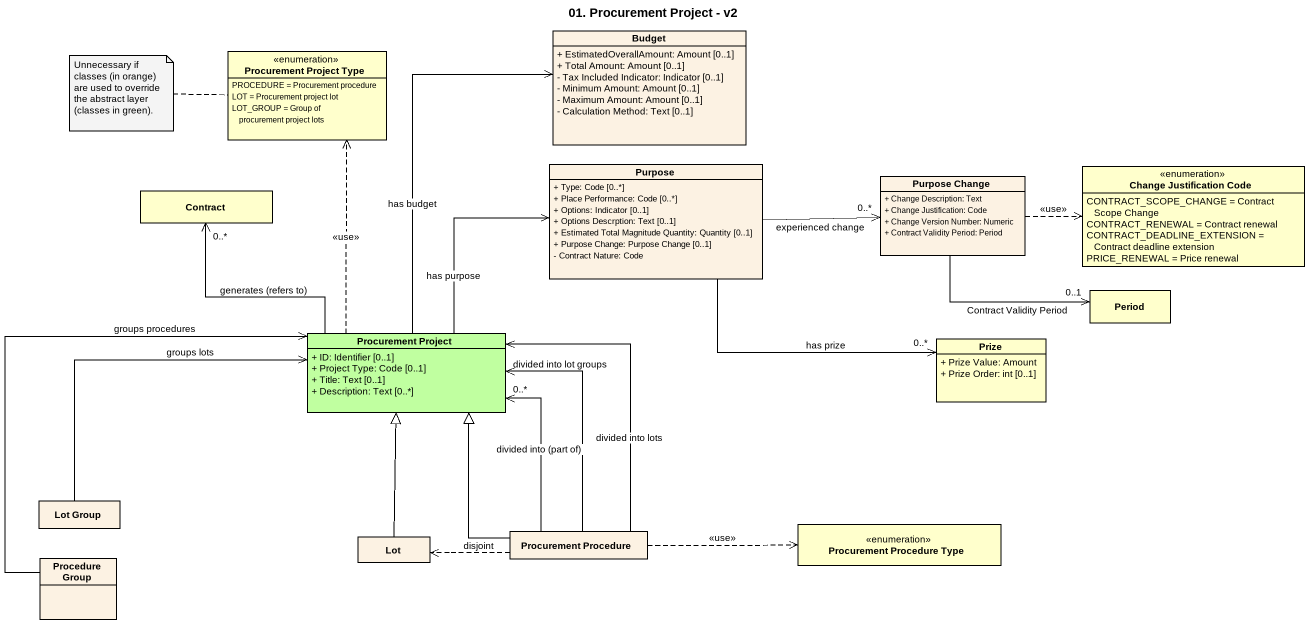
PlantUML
@startuml
title 01. Procurement Project - v2
hide circle
hide empty members
skinparam classAttributeIconSize 0
class Budget #FCF2E3 {
  + EstimatedOverallAmount: Amount [0..1]
  + Total Amount: Amount [0..1]
  - Tax Included Indicator: Indicator [0..1]
  - Minimum Amount: Amount [0..1]
  - Maximum Amount: Amount [0..1]
  - Calculation Method: Text [0..1]
}
enum "Procurement Project Type" as Procurement_Project_Type {
  PROCEDURE = Procurement procedure
  LOT = Procurement project lot
  LOT_GROUP = Group of procurement project lots
}
class Contract
class Purpose #FCF2E3 {
  + Type: Code [0..*]
  + Place Performance: Code [0..*]
  + Options: Indicator [0..1]
  + Options Descrption: Text [0..1]
  + Estimated Total Magnitude Quantity: Quantity [0..1]
  + Purpose Change: Purpose Change [0..1]
  - Contract Nature: Code
}
class "Purpose Change" as Purpose_Change #FCF2E3 {
  + Change Description: Text
  + Change Justification: Code
  + Change Version Number: Numeric
  + Contract Validity Period: Period
}
enum "Change Justification Code" as Change_Justification_Code {
  CONTRACT_SCOPE_CHANGE = Contract Scope Change
  CONTRACT_RENEWAL = Contract renewal
  CONTRACT_DEADLINE_EXTENSION = Contract deadline extension
  PRICE_RENEWAL = Price renewal
}
class Period
class "Procurement Project" as Procurement_Project #C0FFA0 {
  + ID: Identifier [0..1]
  + Project Type: Code [0..1]
  + Title: Text [0..1]
  + Description: Text [0..*]
}
class Prize {
  + Prize Value: Amount
  + Prize Order: int [0..1]
}
class "Lot Group" as Lot_Group #FCF2E3
enum "Procurement Procedure Type" as Procurement_Procedure_Type
class "Procedure Group" as Procedure_Group #FCF2E3
class Lot #FCF2E3
class "Procurement Procedure" as Procurement_Procedure #FCF2E3
Purpose -right-> "0..*" Purpose_Change : experienced change
Purpose -right-> "0..*" Prize : has prize
Purpose_Change .right.> Change_Justification_Code : <<use>>
Purpose_Change -right-> "0..1" Period : Contract Validity Period
Procurement_Project -up-> Budget : has budget
Procurement_Project .up.> Procurement_Project_Type : <<use>>
Procurement_Project -up-> "0..*" Contract : generates (refers to)
Procurement_Project -up-> Purpose : has purpose
Lot_Group -right-> Procurement_Project : groups lots
Procedure_Group -up-> Procurement_Project : groups procedures
Lot -up-|> Procurement_Project
Procurement_Procedure -up-|> Procurement_Project
Procurement_Procedure -up-> "0..*" Procurement_Project : divided into (part of)
Procurement_Procedure -up-> Procurement_Project : divided into lots
Procurement_Procedure -up-> Procurement_Project : divided into lot groups
Procurement_Procedure .right.> Procurement_Procedure_Type : <<use>>
Procurement_Procedure .left.> Lot : disjoint
note left of Procurement_Project_Type : Unnecessary if classes (in orange) are used to override the abstract layer (classes in green).
@enduml
